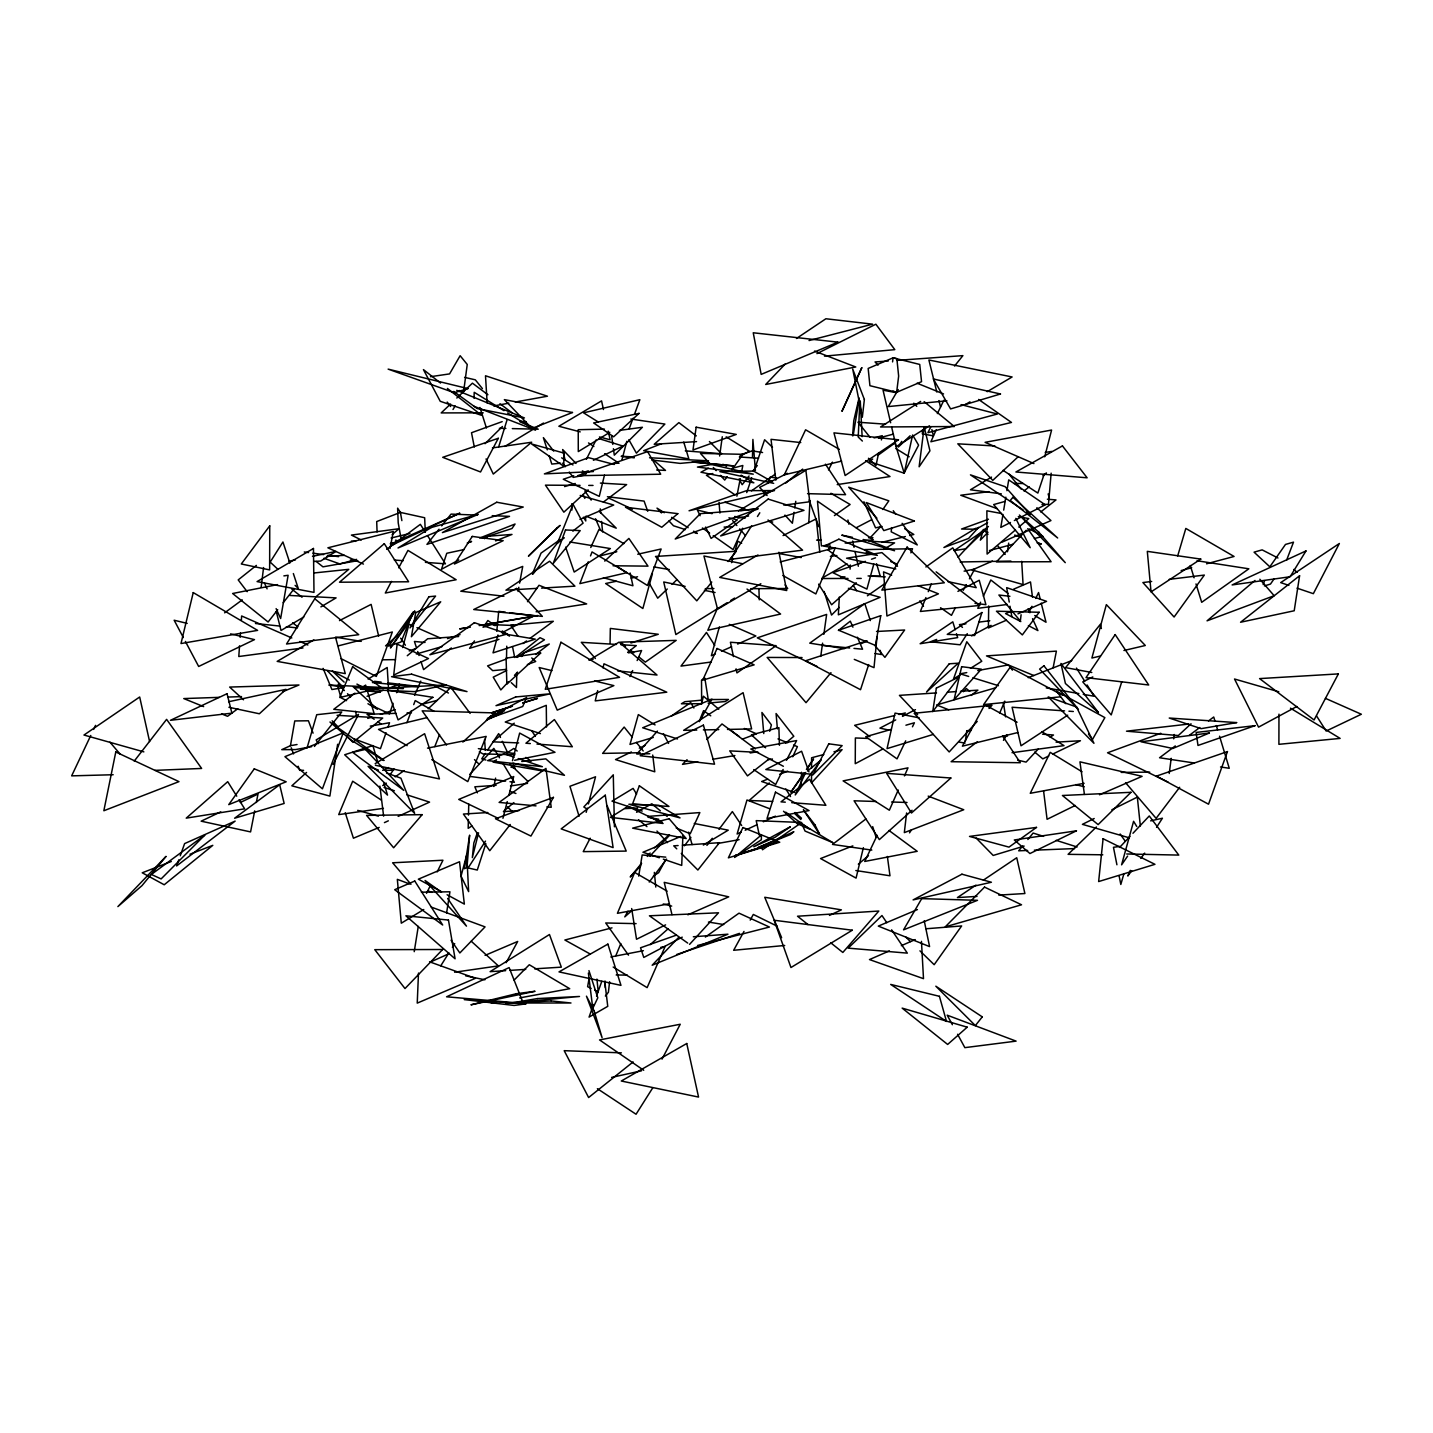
<?xml version="1.0" encoding="UTF-8"?>
<svg xmlns="http://www.w3.org/2000/svg" width="1433" height="1433" viewBox="0 0 1433 1433"><rect width="100%" height="100%" fill="white"/><g stroke="black" fill="none" stroke-linecap="round" stroke-linejoin="round"><path stroke-width="1.5" d="M1278.97 714.153L1278.899 744.318L1340.124 738.407L1290.47 708.189M811.544 772.423L811.508 782.884L842.102 749.638L833.97 751.806M811.562 768.231L811.615 757.77L823.814 754.51M988.698 605.98L988.394 627.994L1006.45 620.184M506.745 646.193L506.494 658.983L487.578 665.879L492.683 670.644L505.903 669.426M610.064 643.31L610.333 628.424L658.284 634.282L630.95 642.987M801.226 785.66L801.513 772.262M516.811 672.668L516.471 687.5L511.276 682.663M468.376 819.515L468.179 828.328L471.887 826.017M468.484 815.108L468.752 804.074M474.018 398.267L474.216 392.302L503.95 410.662M682.896 835.6L681.714 865.407L663.354 859.173M418.49 973.061L417.236 1003.118L475.38 978.327L429.542 961.794M859.854 400.971L858.224 437.011L862.379 441.059M808.803 522.794L809.967 500.726M839.326 597.042L838.359 614.829L880.131 597.31L848.39 588.318M850.074 569.17L850.324 564.978M752.468 457.127L752.898 439.429L755.406 470.436M239.544 645.835L238.792 656.511L303.008 647.949M240.153 637.309L240.439 633.046M241.353 620.238L241.64 615.975L291.813 637.972M922.655 429.649L922.35 433.859L933.402 435.883L931.862 429.578M852.581 435.775L853.799 420.603L859.012 398.105M1051.159 473.177L1048.472 504.291L1041.97 504.595M496.767 631.326L498.72 611.354L505.347 612.178M891.613 527.595L891.201 531.804L917.281 544.934L902.109 523.314M876.996 637.166L874.005 667.635L854.283 659.377M609.598 981.712L608.416 992.227L605.353 996.025M906.605 812.959L904.33 832.627L963.746 809.735L928.19 796.121M892.58 361.904L893.064 357.838L896.843 358.644L898.652 376.073L896.646 392.302L869.921 385.692L868.165 368.442L893.064 357.838L919.735 364.448L921.544 381.68L896.646 392.302L892.92 391.102M1021.102 614.739L1020.332 621.08L998.891 595.017L1009.907 596.289M261.146 587.19L263.582 567.54M1169.238 773.48L1171.191 758.326M1173.699 738.837L1174.254 734.502M1007.471 551.759L1008.671 543.107M719.617 455.999L722.286 436.76M820.733 656.421L822.596 643.148M823.85 634.3L826.644 614.399L757.305 637.846L817.186 666.524M965.34 741.112L966.756 731.009M337.633 744.264L329.877 796.085L291.83 785.821L306.555 772.459M794.061 512.28L792.377 523.242L784.944 515.092M794.742 507.891L795.763 501.317M446.594 912.964L449.944 891.792L421.409 892.186M414.227 951.673L418.275 926.399M638.688 876.1L642.181 854.964L665.772 857.149M853.154 435.686L859.245 398.41M1002.975 514.447L1000.807 527.398L1010.48 522.49M1003.691 510.112L1005.841 497.161M1006.915 490.677L1008.725 479.876L1045.284 504.828L1014.349 520.537M311.678 746.647L295.485 749.584L281.764 749.656L290.451 745.697L294.768 720.942L308.417 720.781L313.075 733.159M589.124 978.399L587.62 986.692L591.166 988.412M518.047 591.489L518.818 587.297M519.606 583.124L522.74 566.411L460.781 591.22L503.914 596.235M390.045 548.517L393.305 531.5L327.888 547.8L363.445 564.083M736.884 496.176L740.27 478.64M741.542 472.066L742.831 465.492L732.12 468.358M1053.13 667.778L1056.39 651.119L986.495 655.902L1033.82 675.534M254.698 810.881L250.578 831.91L201.157 821.181L220.754 811.83M256.346 802.462L257.994 794.061L240.35 802.48M493.848 786.502L495.603 778.101M878.68 452.792L875.975 465.635L868.47 458.255M881.385 439.949L882.28 435.668L874.04 437.907M701.507 704.302L703.406 696.187L718.775 709.192M597.668 690.599L595.232 700.898L666.793 692.193L603.974 663.801L603.006 667.921M863.383 847.655L856.074 878.107L820.572 858.546L852.85 845.882M604.457 475.147L599.281 496.355L563.294 479.249L573.702 475.738M478.55 832.824L472.335 857.633L473.821 842.998L477.386 832.734M1044.711 456.805L1051.589 430.043L985.098 442.331L1033.927 463.576M502.947 818.279L507.246 801.584M508.876 795.333L513.713 776.561L458.739 799.417L498.433 818.458M512.477 760.69L519.66 733.069L555.001 752.289L514.608 760.278M621.85 460.226L626.83 441.257M586.187 812.332L587.279 808.158M588.39 803.967L595.537 776.793L569.94 786.287L579.075 816.255M769.682 731.278L771.402 724.883L761.926 712.47L763.771 733.553M402.619 647.573L409.032 624.179L412.973 625.916M652.427 573.612L642.862 608.506L605.657 583.518L616.28 581.261M497.968 634.962L493.024 652.875L535.243 639.136L502.84 633.708M873.825 564.065L866.893 589.088L832.895 572.698L865.407 561.342M719.366 626.92L711.359 655.723L715.407 653.932M1123.83 874.005L1120.821 884.466L1119.083 875.706M307.092 747.829L316.729 714.709L341.771 711.95L314.418 746.45M731.564 562.65L732.818 558.368M734.699 551.938L737.834 541.226L741.649 543.286M1177.693 555.914L1185.825 528.437L1234.064 556.47L1206.55 563.796M498.684 446.827L506.96 420.191M1121.734 681.875L1111.22 714.924L1082.757 681.875L1092.806 676.931M485.841 843.625L477.279 870.046L468.107 867.95L485.5 841.117M868.685 664.59L860.534 689.703L805.471 660.828L866.929 640.82M1044.12 474.323L1037.85 493.077L1003.082 470.364M393.09 703.298L389.525 713.885L372.311 705.681M396.672 692.712L399.538 684.24L387.34 688.754M746.718 492.594L751.734 477.798M753.883 471.457L764.613 439.734L772.477 447.311M763.753 495.657L765.15 491.555M767.981 483.333L770.112 477.171L776.632 477.923M386.05 732.711L380.444 748.671L354.22 738.909M388.146 726.728L389.543 722.734L370.287 726.119M593.549 1004.497L589.07 1017.108L607.753 1006.342L604.762 981.3M596.54 996.078L601.77 981.354M178.803 859.836L176.617 865.944L235.155 821.091L184.624 843.589L180.253 855.77M629.23 428.574L633.028 418.257M634.55 414.119L639.87 399.682L583.553 412.829L598.116 421.893M406.918 722.716L411.45 710.643M413.725 704.606L415.23 700.576L434.217 711.413M1263.154 584.574L1264.64 580.616M1286.655 560.07L1293.497 542.158L1285.491 544.433L1269.835 566.805L1254.054 552.153L1262.151 549.878L1277.967 557.992M588.229 561.843L579.863 583.625L626.938 572.681L592.044 551.938L590.521 555.897M434.79 746.593L439.537 734.538M925.897 597.597L920.38 611.461L979.796 605.425L936.125 571.857M928.262 591.668L931.396 583.733M910.869 552.851L912.534 548.749L864.457 549.591M615.814 955.757L620.811 943.63M700.235 718.757L703.585 710.643L710.75 715.837M532.36 573.97L541.047 553.12L560.196 539.524L532.933 574.131M999.589 713.312L1004.802 701.131M414.567 695.345L420.765 681.123M717.664 607.807L707.812 630.233L780.591 614.041L747.005 589.053M898.222 790.049L889.356 810.218L843.123 780.878L907.985 767.855L904.438 775.916M1130.297 870.35L1127.807 875.993L1131.712 870.709M629.983 676.555L632.669 670.554M637.13 660.559L641.59 650.546L628.406 652.893M742.67 528.222L733.123 549.609L713.258 535.62M936.215 429.828L930.895 441.758L1011.465 422.448L978.578 399.449M590.772 547.513L599.03 529.332L623.857 543.626M980.566 602.254L977.772 608.326L1007.327 604.457M983.36 596.182L990.812 579.989L1007.972 593.405M792.736 756.767L797.411 746.629L793.524 745.088M805.668 772.459L795.243 794.957L821.252 759.902L807.406 771.061M90.781 735.469L71.65 775.862L113.171 774.734M93.647 729.415L95.563 725.367M877.175 835.332L864.744 861.448L917.21 851.309L889.015 830.495M905.71 740.825L897.04 758.863L865.747 736.705L891.129 729.433M912.463 726.8L914.379 722.787L905.925 725.205M1029.073 612.16L1031.921 606.284M1035.719 598.439L1038.567 592.546L1040.161 598.904M930.734 426.962L927.921 432.694L997.368 414.012L961.041 404.625M937.343 413.6L943.935 400.219M426.532 893.314L430.402 885.54M437.155 871.909L442.958 860.23L392.642 862.791L410.966 884.286M783.117 769.467L775.665 784.496L753.722 769.593M586.437 459.205L596.056 439.949M333.047 764.47L358.483 714.404L316.174 739.912L318.162 743.691M955.417 607.592L951.476 615.348L940.55 607.735M828.489 469.899L832.43 462.16M590.181 838.198L583.231 851.632L626.221 851.095L607.055 805.543M786.43 760.35L796.623 740.574L750.802 749.011L783.367 766.279M662.01 1059.148L680.227 1024.255L599.549 1039.928L643.704 1070.272M391.478 581.386L385.316 593.011L456.16 579.738L407.957 550.397L398.696 567.826M963.173 590.396L966.308 584.61M969.425 578.807L974.637 569.152L964.104 571.14M665.754 859.567L658.643 872.679L653.412 876.047M506.136 962.707L517.689 941.463L485.088 955.363M743.996 931.432L733.66 950.276L784.693 945.475M750.193 920.111L753.31 914.451L777.313 926.255M699.322 721.659L711.95 699.197L642.665 727.767L677.504 738.944M627.976 911.245L624.77 916.887L631.344 911.048M898.24 389.579L888.281 406.578L946.926 400.792M453.007 409.498L455.121 405.897M1003.458 740.342L1006.754 734.824M901.733 441.4L898.33 447.078L910.134 435.757M521.63 656.511L523.815 652.893L549.269 644.008L535.637 654.487M440.755 965.806L448.887 952.873M452.38 947.32L454.709 943.63M751.609 525.804L730.508 559.336L802.57 550.147L768.034 519.964M757.466 516.507L759.812 512.781M652.767 1087.808L636.055 1114.247L597.382 1088.686M804.289 773.408L790.855 792.216L804.003 772.942M807.764 767.981L813.568 758.917L806.403 769.431M1156.556 827.325L1162.414 818.225L1150.645 820.858M967.275 633.673L960.092 644.778L930.465 641.769L936.698 639.44M909.507 832.86L911.513 829.779M474.466 640.909L469.594 648.325L498.971 639.351M484.211 626.078L487.865 620.507L495.066 625.719M830.388 546.385L828.041 549.914L850.056 566.841M485.357 753.436L481.739 758.845L485.894 760.027M487.775 749.835L498.666 733.606L500.475 737.458M390.26 774.501L394.021 768.948M882.853 509.503L888.836 500.834L848.712 487.202L876.889 518.155M1127.61 856.11L1121.591 864.833L1133.593 821.306L1136.763 826.519M527.505 601.699L539.005 585.273L586.67 603.92L536.121 611.766M1274.009 578.986L1270.462 584.073L1264.425 585.918M727.14 476.634L724.722 480.055L720.441 475.362M731.976 469.773L742.867 454.315L700.468 453.401L710.463 464.382M1140.793 858.403L1144.698 853.119M706.917 845.398L712.273 838.287M718.972 829.385L732.353 811.58L741.685 825.533M649.221 882.047L666.578 859.101M1179.664 787.272L1156.109 818.368L1125.532 782.651M684.401 845.792L690.903 837.391M134.236 761.102L166.604 719.366L201.641 768.446L155.015 770.363M510.273 824.494L489.764 850.718L463.396 814.051L487.847 812.547M277.733 609.724L268.114 621.994L232.63 593.495L277.536 584.61M283.215 602.72L294.195 588.712M749.047 475.989L742.169 484.712L739.052 478.998M753.167 470.74L757.287 465.492M439 529.243L426.944 544.379L509.539 516.346L492.218 515.683M441.686 525.875L451.073 514.107L477.046 515.11M711.771 582.049L696.796 600.839L655.508 556.452L736.293 551.275L728.125 561.539M954.539 366.06L962.886 355.635L897.022 360.382M902.485 716.41L905.28 712.935L898.957 714.494M1022.625 845.972L1018.702 850.808L1027.64 850.45M1027.873 839.505L1033.121 833.057L1043.6 836.37M641.626 863.293L630.233 876.978L640.838 865.747M647.322 856.45L650.152 853.029M830.979 672.668L806.027 702.689L767.157 657.442L802.05 657.55M657.442 731.081L636.754 754.045L649.794 753.74M978.632 527.344L968.565 538.468L943.899 547.513L976.267 528.061M689.542 944.401L718.506 912.803L649.436 915.794L687.715 943.093M977.234 721.372L949.183 751.949L914.164 713.276L991.994 705.269L989.039 708.493M958.104 557.186L983.665 529.44L987.964 534.437M469.666 774.536L493.83 748.384L499.544 757.806M1038.173 749.101L1026.1 762.105L1017.627 760.135M508.41 681.821L500.834 689.936L493.221 677.164L506.637 670.519M514.483 675.337L517.51 672.077M870.171 537.751L880.793 526.502M649.919 856.11L669.605 835.224M1026.225 530.264L996.419 561.879L1051.088 561.736L1027.712 528.687M1119.621 847.422L1129.992 836.406M1132.966 833.272L1149.266 815.968L1178.768 855.089L1126.714 853.978M678.203 937.881L652.158 965.233L727.946 934.209L693.339 936.77M785.427 363.803L765.706 384.474L855.77 366.991L814.499 351.067M963.281 691.727L966.344 688.539L969.729 691.387M987.982 532.252L980.315 540.151L983.056 530.515L988.43 526.538M687.052 759.705L682.484 764.362L697.781 761.801M706.809 739.5L722.017 723.952L755.388 748.868M494.367 1000.037L491.34 1003.1L495.693 1002.294M514.107 980.1L529.279 964.749L569.707 988.698L519.642 997.905M839.183 607.431L831.534 615.079L824.172 591.489M485.017 443.711L502.446 426.497M1096.442 826.948L1068.104 854.337L1102.783 854.802M667.259 588.999L657.711 598.188L649.167 583.141M672.041 584.395L676.806 579.81M450.571 403.999L441.185 412.919L483.226 412.829M456.805 398.034L472.424 383.166L487.919 394.738M428.198 708.798L450.893 687.41L470.149 713.401M604.762 561.091L628.89 538.432L647.985 566.142L613.037 565.766M1018.129 456.769L992.764 480.36L957.799 443.818L994.896 445.985M1191.038 723.79L1178.338 735.541L1126.499 731.188L1188.888 724.041M588.175 489.889L563.85 512.172L545.454 485.16L580.06 485.357M462.841 742.061L494.815 712.918L422.18 710.858L446.523 745.053M912.069 810.254L879.343 839.613L854.086 800.796L876.136 801.495M856.289 582.801L831.606 604.762L818.637 584.162M654.433 847.906L669.211 834.776M650.206 944.652L668.118 928.781M385.531 645.907L398.284 634.64M514.25 723.181L492.952 741.828L518.656 742.921M392.176 534.616L398.911 528.741L351.407 535.082L361.259 539.972M769.27 782.937L749.137 800.474L772.656 801.423M1015.442 529.941L987.104 554.069L986.871 510.793L1001.542 513.516M1018.773 527.111L1028.769 518.585L1018.29 516.65M785.642 743.136L793.81 736.257L776.077 713.527L777.403 728.895M858.331 864.189L868.47 855.662M1254.986 580.472L1207.052 620.829L1274.152 595.716L1259.84 579.237M504.076 810.845L513.892 802.587M315.475 597.113L348.774 569.331L313.737 573.003M407.277 655.723L427.697 638.742L458.65 636.521M785.821 483.028L802.677 469.11M1024.022 491L1029.181 486.826M1042.955 475.702L1046.395 472.908M516.435 656.565L540.008 637.703L544.486 639.781L517.134 657.425M633.117 1061.925L588.623 1097.535L564.19 1050.676L621.385 1052.861M256.382 565.39L238.2 579.899L247.175 591.686M1040.788 511.939L1055.996 499.92L1047.38 499.221M769.431 758.648L747.489 775.898L729.737 750.874L758.487 752.397M564.315 537.805L557.491 543.143L573.057 504.309L583.088 523.152L572.842 531.141M451.341 647.949L423.595 669.605L420.98 661.562M627.672 652.355L636.288 645.62L620.901 644.707M838.377 630.466L850.306 621.17L852.94 627.188M971.019 695.489L977.897 690.151L960.45 691.315M865.89 818.977L832.519 844.413L871.819 850.109M355.008 693.142L333.764 709.299L374.156 713.634L365.63 685.081L360.328 689.112M977.431 741.685L951.118 761.711L1020.296 762.732L1002.616 735.935M1175.293 745.93L1159.566 757.752L1194.405 763.019M1189.265 735.398L1199.743 727.516M1208.485 720.942L1213.733 717.002L1215.023 721.265M603.365 502.087L626.633 484.605L600.391 483.082M386.695 549.341L420.353 524.335L425.135 531.858M237.788 708.744L227.56 716.303L221.578 713.885M224.623 612.84L242.249 599.872M522.938 643.578L526.52 640.945M530.085 638.33L553.335 621.277L510.703 625.236L518.047 636.234M872.697 459.079L869.276 461.569L904.044 473.141L918.589 445.161L912.624 435.023L904.223 473.177L894.944 442.994L877.838 455.372M925.897 566.966L952.766 547.836L976.195 587.655L947.858 581.601M705.376 937.057L739.016 913.161L769.431 927.044L697.549 945.493M834.4 515.593L850.109 504.488L830.925 493.274M751.465 490.856L775.181 474.216M382.701 785.606L386.265 783.099M395.203 776.865L404.124 770.614M671.074 716.249L690.688 702.546L693.894 708.009M867.395 595.806L885.039 583.5M771.402 843.571L762.481 849.769L761.586 845.613M774.948 841.081L801.674 822.488L756.194 820.643L759.329 835.206M484.497 538.665L488.151 536.193L511.993 534.437L495.603 540.904M975.963 885.128L957.423 897.577L977.019 896.395M983.378 880.149L1016.731 857.74L1024.9 893.529L998.783 895.106M796.479 338.475L825.892 318.753L872.572 324.163L809.036 340.552M496.481 759.83L493.042 762.105L542.749 771.026M506.852 753.006L513.748 748.474L517.206 751.017M1067.71 715.174L1021.013 745.787L1012.092 707.239L1064.576 710.893M1050.192 737.153L1053.488 735.004L1042.561 734.198M920.649 401.437L880.543 426.98L954.342 426.532L924.142 401.652M961.041 674.244L953.518 678.973L966.791 641.733L981.784 661.258L970.463 668.351M929.462 425.852L896.216 446.648L891.648 427.106M727.015 602.791L675.857 634.55L663.73 581.977L685.135 586.366M730.794 600.427L734.592 598.08M609.795 432.318L578.287 451.592L578.233 429.703L604.439 429.13M368.102 679.063L387.197 667.491L388.558 688.736M375.177 763.646L424.616 733.714L439.465 778.925L375.41 765.258M423.756 909.525L401.294 923.192L397.335 879.343L409.605 883.946M504.774 446.469L543.483 423.057M738.461 511.044L805.865 470.275L809.77 501.765L783.833 505.132M589.393 660.004L619.092 642.127L657.031 675.033L617.641 670.877M991.529 477.099L970.463 489.764L1001.345 493.866M703.352 845.076L728.233 830.173L694.253 823.473M303.814 616.978L281.029 630.466L276.264 611.425M320.902 606.875L336.092 597.883L289.699 595.447M964.23 405.234L969.962 401.849M987.212 391.675L1012.11 376.969L928.889 359.988L936.806 392.033M859.352 563.688L863.06 561.503M883.444 549.466L894.586 542.892L868.917 541.047M760.851 583.715L717.593 609.222L703.943 556.004L742.742 563.76M313.881 639.906L277.178 661.383L345.263 673.617L335.501 637.166L361.241 641.393M758.003 554.947L719.706 577.409L786.717 590.539L778.907 552.242M822.399 577.893L847.01 563.85M987.588 522.687L976.052 529.243L961.525 529.028L988.465 519.23M636.574 812.278L651.818 803.788L660.362 810.827M708.296 468.179L700.97 472.245L753.865 482.831L741.13 475.183M1296.829 706.487L1258.55 727.14L1234.53 679.009L1278.791 691.781M458.793 559.981L441.489 569.277L446.774 553.263L463.987 549.573M971.574 635.822L991.081 625.361M882.746 749.047L855.25 763.699L855.376 737.977L868.237 738.443M487.327 718.399L526.645 697.495L522.723 706.505L487.525 719.008M501.98 632.759L534.079 615.742L509.772 612.733M682.233 937.146L643.793 957.441L640.533 947.786L676.054 935.265M856.217 527.738L871.497 519.785M957.925 591.381L979.241 580.258L985.904 604.672L975.031 603.365M895.732 719.921L879.934 728.125L888.657 730.06M903.614 715.801L915.454 709.64M339.496 620.596L371.129 604.386L378.652 636.073M787.326 473.284L759.651 487.399L767.085 495.549M783.063 535.566L816.237 518.836L819.783 552.189M816.935 353.629L875.868 324.216L894.819 349.652L824.477 356.136M1094.185 818.512L1082.417 824.351L1129.204 837.803M1111.847 809.77L1137.336 797.106L1140.346 825.945M665.593 924.876L636.521 939.26L631.666 908.54M739.733 456.124L749.549 451.323L726.191 436.85M1075.216 805.489L1047.075 819.3L1043.6 791.052M382.683 770.363L388.522 767.551M1048.741 755.997L1042.794 758.863L1034.751 752.092M1052.7 754.08L1080.446 740.736L1056.085 742.169M593.405 460.262L622.979 446.075L599.012 438.641M631.38 751.967L615.545 759.58L654.774 771.796L652.714 755.048M639.297 748.169L645.244 745.321M390.654 545.955L394.559 544.092L390.242 543.788M486.378 720.226L502.499 712.649M741.148 832.125L737.117 834.006L746.987 799.99L769.324 808.606M745.178 830.244L757.287 824.602M763.341 821.79L775.45 816.147M829.438 915.418L841.386 909.848L764.738 897.273L781.63 937.701M384.42 822.614L388.343 820.822M398.159 816.38L429.56 802.122L406.793 794.778M430.975 961.776L448.78 953.805M721.48 651.227L731.582 646.749M737.655 644.062L755.872 635.983L729.272 624.34M1002.007 542.176L1050.962 520.573L1036.829 507.766M687.858 914.809L728.716 896.843L664.213 882.352L671.987 914.648M992.442 561.091L972.093 569.994L1023.072 584.574L1021.693 561.306M1017.949 613.843L1046.556 601.341L1006.665 587.655L1009.244 602.075M889.374 950.885L869.491 959.573L923.497 978.667L921.455 941.356M901.321 945.673L915.257 939.582M1099.505 794.778L1142.101 776.346L1079.945 761.837L1084.423 794.401M1013.615 589.178L1030.506 581.959L1032.494 597.221M579.953 519.391L613.718 505.025L580.204 495.442M1011.232 611.21L1005.59 613.593L1020.798 621.6M917.425 909.561L878.304 926.112L929.587 946.604L924.231 920.756M379.19 827.414L353.432 838.215L345.228 812.726M680.89 836.424L642.969 852.241L659.287 857.776M282.552 691.799L298.978 684.992L229.656 687.07L243.52 699.788M860.785 643.739L866.875 641.285M767.658 779.14L761.657 781.522L794.831 792.521M779.642 774.357L787.648 771.151M471.421 541.334L467.265 542.982L471.529 541.62M479.733 538.038L515.056 524.012L511.957 528.526L482.169 538.163M1028.231 677.684L1071.777 660.577M661.759 443.621L643.65 450.678L688.843 458.936L683.756 442.098M171.297 861.484L142.243 872.787L164.204 884.77L212.8 845.345L189.98 854.229M490.444 716.07L504.541 710.768M742.384 739.141L756.481 733.839L744.39 728.466M367.045 696.295L383.292 690.258M527.362 664.572L535.727 661.473L531.733 657.962M1160.766 733.266L1107.566 752.773L1168.128 782.131M502.177 421.624L471.511 432.73L474.305 447.006M409.211 650.958L415.463 648.701M871.497 559.228L875.563 557.795M741.667 454.422L752.2 450.876M676.591 954.539L739.464 933.367M582.049 472.944L588.3 470.83M447.49 638.616L460.029 634.604M483.028 627.26L491.394 624.591L513.605 625.505M367.744 718.399L371.971 717.055M380.39 714.368L395.15 709.657M512.423 706.254L491.573 712.81L512.315 706.093M522.848 702.976L537.447 698.39L522.794 702.886M933.331 734.395L887.045 748.617L895.052 713.115L919.126 717.826M653.287 737.44L629.983 744.461L638.33 714.601L655.078 724.919M1024.147 846.079L993.194 855.447L976.249 838.144M564.566 486.593L575.278 483.476M995.738 687.768L936.609 704.964L948.807 709.801M416.322 654.021L442.134 646.57M1005.25 501.353L993.66 504.577L1030.202 547.693L1015.818 518.388M356.62 559.372L339.836 563.921L323.948 558.279M712.828 473.535L706.397 475.254L735.093 494.94M989.433 550.523L1012.952 544.271M1034.321 538.575L1042.866 536.3L1029.288 528.902M1181.15 570.567L1191.719 567.737M878.68 437.996L893.422 434.109M338.403 645.835L392.32 632.007L376.306 676.43L340.982 658.625M780.197 561.933L835.296 547.746L815.843 593.943L782.83 575.511M611.998 927.85L564.871 940.012L590.199 954.02M422.09 704.266L437.065 700.415M599.979 555.932L616.799 551.723M882.173 542.229L905.369 536.551M909.597 535.512L913.806 534.473L904.725 528.759M894.729 715.515L854.659 725.331L869.921 736.687M1017.663 732.585L962.403 746.163L984.74 704.678L1017.09 722.232M427.124 717.575L378.527 729.397L407.133 745.644M391.102 538.002L409.892 533.47M841.583 461.104L784.299 474.842L805.597 429.793L839.326 449.353M1100.437 656.027L1091.892 658.034L1106.348 604.619L1145.307 645.495L1123.938 650.51M637.739 554.231L661.15 548.982L647.447 585.488L617.354 566.787M611.622 1077.401L641.5 1070.809M228.599 701.758L285.955 689.345L259.373 713.777L228.922 707.293M631.165 578.108L637.542 576.765M289.018 561.234L295.413 559.891M312.484 556.326L335.931 551.436L320.687 561.055L314.006 561.431M882.065 526.484L875.545 527.828L863.902 501.729M737.834 518.173L748.599 515.987M585.954 474.86L573.218 477.386L569.241 472.066M427.5 748.133L486.199 736.401L467.785 781.612L431.781 759.58M610.834 956.957L643.417 950.688M660.792 947.338L665.127 946.496L647.125 987.624L613.181 967.042M1084.118 783.314L1030.273 793.291L1050.228 752.361L1082.058 771.778M966.756 672.596L960.164 673.797L968.672 676.448M977.718 670.572L1008.402 664.912L1012.415 670.142M669.175 903.811L617.408 913.323L634.694 872.464L667.115 891.147M493.812 405.915L508.84 403.192M515.271 402.028L547.442 396.207L485.5 375.768L487.13 402.906M290.451 745.697L297.043 744.515M588.838 659.95L593.226 659.162M717.646 843.5L739.123 839.666M357.838 560.661L322.962 566.841L316.156 561.431M468.322 627.421L459.671 628.89L470.382 627.152M479.141 625.558L537.554 615.563L481.076 625.415M713.061 759.221L734.878 755.549M750.176 752.97L756.714 751.859M1003.172 736.741L1007.524 736.043M768.178 759.687L772.459 759.006M837.212 484.605L890 476.544L865.657 460.656M510.47 785.983L527.541 783.367M1045.23 452.398L1051.786 451.431M430.491 376.7L449.568 373.906L460.136 355.706L467.248 364.466L463.629 391.549L459.259 390.564M492.45 447.902L531.697 442.224L493.292 474.054L486.056 458.936M454.619 972.219L498.362 965.896L471.242 941.23M283.877 575.887L288.123 575.278L280.635 618.537L276.121 608.631M383.435 808.355L338.707 814.607L352.679 781.218L381.25 800.08M619.378 430.402L642.396 427.267L614.309 455.157L613.414 448.708M1012.038 752.701L1064.003 745.626L1041.773 731.618M1119.746 846.437L1113.459 847.297L1116.916 864.78M711.252 662.01L681.015 666.094L706.469 632.437L714.762 645.423M740.628 510.757L757.914 508.518M988.895 491.662L960.737 495.245L997.153 508.679M965.949 623.785L959.447 624.609L962.474 627.403M978.954 622.119L989.791 620.74M830.423 556.344L836.872 555.538M1151.666 581.476L1142.907 582.55L1174.093 617.014L1204.329 575.081L1169.221 579.344M830.065 544.916L821.414 545.955L817.491 501.174L873.306 539.739L845.201 543.107M350.404 560.016L354.685 559.515M521.719 761.496L545.812 758.863L564.477 775.307L512.924 763.18M560.572 463.181L551.777 464.077L549.197 455.945M1060.456 696.832L983.611 704.588L1010.086 667.366L1062.892 695.363M609.813 463.898L618.519 463.092M701.865 700.146L684.849 701.704L681.409 703.782L701.651 703.693L701.525 680.048L704.839 678.131L708.242 699.555L728.466 699.465L725.313 701.525L708.099 703.101M966.953 730.723L971.234 730.382M926.076 928.763L961.633 925.951L934.173 964.696L919.95 950.849M888.245 361.009L875.061 361.958L878.053 365.128M496.123 785.302L474.825 786.807L477.386 792.825M678.096 845.542L673.743 845.846L676.77 848.855M682.448 845.237L719.438 842.676L697.871 870.028L681.284 853.387M936.483 692.909L899.44 695.363L917.622 714.673M947.374 692.193L956.098 691.602M505.688 970.66L490.104 971.646L549.466 934.513L561.342 967.15L534.634 968.833M510.148 970.374L525.732 969.389M696.563 441.615L654.218 444.266L678.866 422.61L696.295 435.883M326.599 556.452L344.296 555.341M503.413 811.597L518.997 810.63M537.088 588.354L505.939 590.181L549.609 561.217L574.92 586.151L541.549 588.103M876.548 631.487L904.617 630.018L884.913 657.371L874.954 645.602M593.423 471.547L544.379 473.893L588.551 457.664L614.255 464.489M624.967 808.624L637.667 808.033M724.077 527.093L732.729 526.735M1034.357 850.181L1074.589 848.587M816.577 540.134L820.948 539.972M219.303 697.352L183.764 698.57L203.665 706.63M228.187 697.065L241.514 696.599M395.938 713.329L367.045 714.333L374.174 719.259M407.044 712.953L411.486 712.81M868.505 537.769L872.948 537.662M840.58 576.962L844.986 576.872M871.407 576.317L880.22 576.12L876.584 563.724M696.796 730.06L683.648 730.328L743.1 692.676L751.626 728.931L727.498 729.433M703.388 729.916L718.739 729.612M705.287 588.658L713.903 588.515M640.175 752.719L602.63 753.4L624.161 727.068L632.329 737.296M960.2 561.969L1010.91 561.091M384.886 770.327L393.627 770.202M382.504 659.807L395.454 659.628M1121.197 772.405L1149.732 772.118M750.749 588.676L787.666 588.497L785.033 584.951M821.682 578.52L848.031 578.448M856.827 578.43L861.215 578.413M303.599 770.327L299.712 770.327L298.171 766.225M588.712 485.411L593.029 485.429M616.19 974.995L627.278 975.103M1014.206 483.405L1023.055 483.512M354.99 687.768L403.389 688.556M636.109 923.64L605.729 922.977L628.496 955.148M499.365 428.306L505.849 428.449M512.315 428.61L538.217 429.201L519.928 421.821M807.549 493.651L845.56 494.672L825.444 464.167M514.931 754.743L483.011 753.919L479.321 751.877M891.577 801.996L907.017 802.48M648.235 804.952L628.908 804.271L680.03 817.903L658.965 805.328L654.666 805.167M403.425 688.377L328.891 685.046L344.063 687.07M656.654 469.97L665.503 470.418L653.358 459.903M634.264 456.948L621.17 456.267L634.264 457.844M649.561 457.754L708.511 460.817L680.084 463.378L651.728 459.957M868.076 575.923L885.272 576.872M616.495 644.438L581.314 642.324L595.394 658.535M337.077 715.3L382.701 718.058L352.984 742.366L347.037 736.204M739.338 456.984L758.505 458.238M1068.946 711.198L1073.317 711.502M885.558 424.168L857.973 422.216L869.974 437.19M351.354 541.029L355.671 541.334M394.308 560.034L403.192 560.697M425.422 562.345L445.412 563.832L427.518 535.62M530.335 743.566L525.929 743.225L554.392 719.581L572.34 746.754L536.981 744.067M785.284 802.175L781.021 801.853L809.555 779.319L825.874 805.292L791.697 802.659M519.857 421.212L526.305 421.714M685.314 450.858L721.641 453.777L709.407 441.525M518.961 1003.028L446.577 996.795L509.127 967.597L522.561 1001.416M365.666 690.831L380.408 692.193M693.626 462.142L733.374 465.886L692.211 461.892M425.046 642.45L414.424 641.465L416.376 647.483M372.455 682.556L418.83 686.891M536.014 805.865L499.114 802.426L545.955 768.41L551.221 807.281L546.869 806.869M821.772 645.28L849.697 647.985M853.978 648.397L862.576 649.221L857.328 637.201M809.717 774.053L765.813 769.539L801.602 751.232L808.982 771.975M255.486 623.498L279.74 626.06M286.349 626.758L297.365 627.923M800.76 442.564L771.026 439.34L775.862 480.127M374.479 681.32L381.124 682.09M387.77 682.878L418.776 686.479M607.413 496.732L644.098 501.102L647.734 511.294M470.364 776.471L505.58 781.146M509.987 781.719L514.393 782.311L502.965 763.467M478.371 748.653L514.841 753.561M304.28 551.974L308.579 552.565M312.86 553.156L323.589 554.607M327.888 555.198L338.6 556.667M391.155 542.82L395.347 543.412M734.663 516.489L745.25 518.029M768.5 521.415L772.727 522.024M630.842 419.027L664.876 424.061L636.413 453.15L628.872 439.77M1220.54 766.96L1229.263 768.285L1219.555 736.222M855.841 870.53L889.983 875.778L887.367 856.468M1197.039 560.751L1248.842 568.811L1201.696 602.308L1196 583.93M844.539 648.683L809.752 643.148L864.798 603.598L870.368 620.579M874.972 653.502L881.492 654.541L880.095 650.295M754.277 451.198L762.571 452.541M569.868 541.979L610.386 548.57L574.203 572.054L565.623 547.155M708.421 922.064L723.701 924.536M653.896 566.931L669.336 569.546M1046.251 687.894L1078.888 693.572M1083.241 694.342L1094.113 696.241L1087.056 684.974M959.429 742.115L965.054 743.118M779.57 553.64L801.226 557.562M895.965 392.606L883.05 390.188L890.645 422.771M1091.785 672.489L1065.597 667.617L1100.329 624.322L1101.386 628.514M647.985 817.24L658.84 819.264M852.438 537.321L841.78 535.136L894.568 550.756L869.526 540.814L863.114 539.507M704.391 590.324L715.085 592.51M465.671 975.837L484.927 979.796M773.677 483.333L719.85 471.618L753.543 471.063L772.118 481.685M895.804 568.955L846.581 558.225L881.922 552.619L897.542 566.268M395.49 540.187L399.556 541.083M464.597 377.363L475.326 379.835L482.419 388.612M187.186 623.391L174.163 620.238L183.352 637.578M230.606 633.87L254.483 639.62L198.668 666.47L185.394 641.429M551.992 670.644L539.184 667.545L557.24 710.141L613.861 685.619L594.659 680.962M712.094 513.659L697.369 510.041L700.128 515.719M728.931 517.797L737.332 519.874L711.108 538.396L705.609 527.057M663.264 903.954L671.683 906.104M1075.735 784.585L1084.226 786.771M580.222 431.888L558.87 426.264L601.555 400.882L603.472 409.533M599.46 436.958L610.136 439.77L608.237 431.136M1037.187 542.946L1041.361 544.056L1037.617 542.749M603.436 577.732L632.938 585.757L630.108 572.985M357.695 810.379L378.437 816.147M510.847 767.049L515.02 768.213L513.193 764.362M143.855 751.877L83.974 735.039L139.682 696.993L149.587 741.56M972.935 677.773L998.443 685.691M1056.175 840.347L1077.114 846.993M1014.654 535.1L1020.511 536.981M384.026 787.434L394.38 790.765M685.386 529.601L673.474 525.75L668.978 520.949M693.321 532.18L697.298 533.452L693.626 531.159M540.402 733.606L505.258 722.017L546.278 705.323L546.51 726.997M642.199 811.078L612.016 801.154L633.099 788.401L636.592 794.097M360.238 687.446L368.281 690.115L356.924 684.096M724.919 502.195L745.178 509.02M514.178 757.197L504.111 753.812L487.614 760.601L542.373 766.691L518.209 758.559M1288.858 585.38L1280.69 582.622L1339.371 543.483L1313.345 593.674L1297.008 588.139M378.348 770.04L368.084 766.333L414.656 813.389L400.935 778.191L386.57 772.996M509.754 791.249L515.916 793.488M431.297 907.107L485.053 926.882L459.85 952.963L451.055 940.209M428.001 890.86L432.085 892.401M473.768 406.22L535.53 430.187L507.658 412.973M866.213 552.063L870.297 553.64M890.735 561.593L896.861 563.975M586.079 516.202L616.244 528.168L599.066 511.115M891.666 575.135L883.534 571.874L886.937 616.029L938.418 593.835L918.087 585.703M777.994 738.891L787.702 742.76M917.084 383.202L943.541 393.932M456.715 390.331L524.442 417.952L477.171 408.548L453.67 391.406M662.171 822.184L648.146 816.38L699.859 812.583L690.24 833.773L676.215 827.987M299.837 641.482L307.862 645.011M416.931 627.672L440.594 638.115M1325.418 698.337L1361.35 714.243L1326.17 731.045L1316.605 716.016M609.132 498.29L632.419 509.217M594.713 990.149L598.26 991.887L596.916 979.097M346.571 700.63L341.018 697.835L337.776 686.407M435.041 686.067L448.439 693.035M1028.392 625.594L1037.904 630.592L1032.548 618.68M349.365 680.084L332.331 671.056L344.153 682.126M441.346 891.648L418.364 879.181L459.527 861.752L464.346 904.098L447.096 894.747M367.941 703.728L377.381 709.263L353.109 686.712M1034.716 615.527L1046.018 622.244L1041.218 603.15M722.913 464.274L726.567 466.459M895.84 448.547L909.167 456.769M383.757 760.511L350.386 739.625L329.966 722.017L383.883 760.278M664.321 512.727L656.995 508.124L661.491 512.924M671.647 517.331L688.127 527.702M561.664 457.844L572.985 464.955M582.407 470.866L586.187 473.248M587.423 809.323L583.822 806.994L613.288 774.805L614.435 826.787M1023.019 509.861L970.446 474.86L1005.07 486.647L1030.255 514.68L1026.637 512.262M588.515 442.94L593.871 446.523M604.619 453.688L618.949 463.235M377.721 721.713L381.285 724.184M702.421 527.989L709.64 533.076M785.696 812.171L810.003 829.295L797.106 823.581L783.511 811.257M441.489 892.15L425.082 880.489L466.477 926.148L447.651 898.437M502.266 630.932L509.467 636.145M730.418 730.131L739.356 736.616M525.857 757.394L531.052 761.228M499.956 403.748L511.993 412.758M292.654 622.818L297.849 626.812M440.54 383.059L423.434 369.607L440.236 401.294L481.595 415.355L447.383 388.433M291.813 589.106L302.023 597.239M807.997 924.59L797.536 916.224L878.805 911.048L842.837 952.461L830.638 942.717M625.522 646.14L620.561 642.145L676.197 640.372L645.316 662.136L638.724 656.816M630.466 650.134L633.762 652.803M638.491 819.712L646.946 826.644M663.784 813.639L667.205 816.47M795.1 812.511L801.423 818.136L800.76 819.497L794.634 813.478M765.652 747.793L751.411 734.878L778.889 727.624L779.427 745.267M1293.892 569.403L1297.098 572.322M277.966 569.367L270.174 562.094L282.928 541.996L289.878 563.026M295.091 585.363L298.207 588.282L293.353 573.558M509.682 763.861L528.15 781.576M905.728 937.021L910.474 941.624M507.407 806.815L512.029 811.311M474.502 759.615L479.177 764.362M338.224 684.186L344.404 690.545M347.502 693.733L350.583 696.904M332.151 720.799L338.116 726.961M576.048 463.45L562.65 449.532L565.014 459.742M327.333 670.68L343.329 687.625L331.919 689.524L323.106 668.369M913.788 403.175L916.762 406.345M713.312 467.516L716.16 470.651M656.941 831.05L667.438 842.622M997.995 546.098L1005.178 554.428M109.929 742.169L119.978 753.937M732.603 520.555L736.867 525.553M739.715 528.884L745.393 535.566M1008.957 474.036L1021.084 489.047M636.413 742.419L643.22 750.946M447.203 402.082L450.678 406.524M553.729 451.144L543.376 437.638L547.263 449.837M1065.865 703.693L1056.551 691.172L1104.861 717.611L1092.501 739.464L1088.507 734.108M562.632 463.164L565.265 466.728M1120.122 833.988L1125.174 841.081M893.261 510.703L895.786 514.304M584.843 490.964L591.166 500.117M886.794 922.691L881.958 915.526L848.175 948.144L907.322 953.124L891.613 929.838M400.649 638.169L405.396 645.244M919.861 600.749L923.479 606.338M531.84 730.848L535.369 736.419M1076.47 668.083L1084.709 681.212M853.226 585.345L856.558 590.665M583.428 517.206L585.775 520.967L585.416 516.525M236.75 796.175L227.722 781.684L186.236 818.136L244.649 808.839L239.006 799.793M785.839 788.956L790.514 796.569M952.39 1024.72L947.195 1015.173L1016.104 1041.128L964.857 1047.648L957.584 1034.268M663.461 733.66L668.566 743.405M582.998 494.51L584.861 498.397M502.302 741.291L507.748 752.827M264.388 582.909L267.093 588.838M1028.088 608.774L1029.879 612.733M595.519 518.746L600.552 530.335M291.221 747.757L293.532 753.901M809.09 499.992L818.691 526.699M588.945 970.625L597.812 997.798L592.778 1008.366L588.39 973.061M417.702 651.513L419.009 655.526M872.697 826.626L875.975 836.926M479.948 407.474L486.432 428.001M1190.304 565.533L1194.101 577.804M955.238 629.714L952.802 621.832L920.129 643.739L957.674 637.595L956.456 633.655M1216.312 725.546L1217.602 729.827M377.757 762.087L372.867 745.59L344.672 754.761L387.519 795.1L383.847 782.723M1048.132 493.919L1049.332 497.968M688.628 832.161L692.067 844.592M938.92 400.577L940.514 406.99M847.924 520.018L848.873 524.227M852.653 541.029L854.068 547.334M855.017 551.544L858.331 566.25M733.463 656.565L730.418 642.253L776.131 645.674L736.938 672.919L736.06 668.835M512.512 646.605L514.716 657.514M401.204 539.453L398.213 522.848L397.622 508.16L400.398 512.405L401.867 520.627M1009.978 606.195L1011.823 616.512M1003.369 702.475L1005.608 716.858M355.671 711.323L356.602 717.593M611.622 435.829L612.822 444.409M379.888 786.09L383.632 816.165M600.266 508.84L600.696 513.032M601.555 521.433L602.63 531.93M654.344 872.392L655.777 887.063M719.026 502.284L719.903 513.05M484.551 739.41L485.339 750.373M860.284 401.15L862.147 436.635M425.314 532.288L424.652 517.743L400.398 512.405L376.7 521.558L377.076 531.965M758.917 588.873L759.275 599.836M605.192 981.229L605.263 987.57M571.892 503.664L571.928 510.041M269.744 525.839L269.637 569.904L241.299 563.993L269.744 525.839M761.389 834.973L761.371 839.756L734.574 857.471L761.389 834.973M469.612 835.367L466.979 867.484L464.435 868.703L469.612 835.367M1103.088 838.735L1098.645 881.564L1154.944 864.314L1103.088 838.735M397.12 644.098L393.717 675.086L428.467 658.535L397.12 644.098M864.368 399.502L862.326 417.254L852.725 369.141L864.368 399.502M924.178 426.855L919.126 466.782L929.945 450.822L924.178 426.855M696.151 427.195L692.999 449.98L736.275 434.414L696.151 427.195M936.358 688.091L932.74 711.574L959.322 676.77L936.358 688.091M1299.588 575.744L1294.214 610.763L1240.566 622.244L1299.588 575.744M415.695 612.643L411.378 636.736L440.719 601.788L415.695 612.643M880.758 615.671L875.42 645.423L838.645 630.233L880.758 615.671M115.786 751.985L103.839 810.756L178.964 781.63L115.786 751.985M961.65 666.685L954.091 699.662L981.336 669.175L961.65 666.685M193.24 592.599L180.988 643.542L257.6 630.377L193.24 592.599M466.782 854.587L461.032 876.19L468.627 891.613L466.782 854.587M981.927 612.518L974.655 635.482L947.249 634.371L981.927 612.518M775.486 792.162L767.031 818.458L809.054 810.576L775.486 792.162M560.948 642.253L545.256 689.291L619.54 677.325L560.948 642.253M1227.454 751.573L1208.538 804.2L1156.431 776.113L1227.454 751.573M565.498 529.959L553.299 563.312L580.204 530.622L565.498 529.959M343.221 732.854L322.425 788.813L284.934 756.66L343.221 732.854M639.369 785.786L632.526 804.02L668.978 806.457L639.369 785.786M413.026 612.285L401.043 641.984L388.648 646.14L413.026 612.285M352.625 666.739L339.764 697.495L381.447 687.697L352.625 666.739M861.788 367.726L842.049 411.11L861.788 367.726M717.073 648.486L702.707 680.156L754.134 664.858L717.073 648.486M742.939 827.522L728.376 857.83L779.749 842.228L742.939 827.522M828.776 743.817L812.726 775.002L842.138 745.626L828.776 743.817M498.29 438.301L480.539 471.976L442.725 457.324L498.29 438.301M1338.368 673.904L1314.079 719.975L1259.589 678.597L1338.368 673.904M414.746 611.174L406.041 626.508L390.439 647.967L414.746 611.174M553.46 797.375L530.926 836.066L495.496 818.762L553.46 797.375M921.706 898.634L903.56 929.838L977.503 900.318L921.706 898.634M907.107 547.101L881.85 590.091L944.311 582.783L907.107 547.101M428.897 596.755L410.017 627.905L435.578 596.074L428.897 596.755M1305.982 550.935L1290.13 576.747L1232.111 584.933L1305.982 550.935M314.776 598.761L286.546 644.008L358.734 634.676L314.776 598.761M472.263 536.408L454.44 564.029L503.18 540.653L472.263 536.408M1115.179 634.604L1086.017 677.63L1148.693 684.992L1115.179 634.604M254.268 768.84L228.743 804.63L286.188 781.791L254.268 768.84M1039.176 612.267L1022.338 634.909L996.454 611.21L1039.176 612.267M982.268 1016.875L975.354 1025.598L935.821 986.191L982.268 1016.875M949.237 663.801L926.56 692.014L958.247 663.192L949.237 663.801M165.941 856.468L142.01 885.612L117.882 906.605L165.941 856.468M1012.97 497.269L1010.229 500.475L1057.661 537.984L1012.97 497.269M422.162 814.661L393.627 847.763L366.597 815.395L422.162 814.661M442.636 949.506L405.002 988.555L374.783 949.667L442.636 949.506M700.343 513.659L675.23 539.023L757.95 509.002L700.343 513.659M984.543 887.117L945.207 926.882L1021.532 904.778L984.543 887.117M204.686 835.188L161.123 878.913L151.343 874.452L204.686 835.188M556.631 528.293L528.437 556.147L560.106 525.409L556.631 528.293M1130.995 792.306L1098.126 824.602L1062.426 795.494L1130.995 792.306M987.015 528.437L965.77 548.785L954.127 550.63L987.015 528.437M639.064 413.385L613.646 436.796L593.638 422.95L639.064 413.385M540.653 653.09L506.852 684.168L506.1 658.123L540.653 653.09M950.867 778.012L911.46 813.013L886.651 773.354L950.867 778.012M967.221 1027.174L947.643 1044.442L902.145 1008.115L967.221 1027.174M384.295 543.68L339.514 582.21L408.62 581.78L384.295 543.68M677.809 513.659L661.777 527.254L625.522 507.246L677.809 513.659M793.685 831.839L790.497 834.508L758.2 847.566L793.685 831.839M768.16 499.078L720.638 535.942L804.003 510.345L768.16 499.078M605.281 795.19L561.163 828.883L613.109 847.602L605.281 795.19M1043.94 665.808L1039.606 669.104L1078.44 709.46L1043.94 665.808M279.686 784.729L234.618 818.225L284.146 803.465L279.686 784.729M474.395 622.674L429.864 654.791L507.515 633.959L474.395 622.674M1036.525 827.396L1008.993 847.118L969.514 836.424L1036.525 827.396M790.282 826.823L774.984 837.338L753.776 846.724L790.282 826.823M898.455 439.806L845.13 475.523L833.952 432.856L898.455 439.806M1200.782 559.103L1151.039 591.901L1147.314 551.365L1200.782 559.103M432.891 697.334L398.105 719.921L387.519 690.169L432.891 697.334M627.905 806.385L610.494 817.383L663.085 823.473L627.905 806.385M431.315 527.505L398.016 547.979L478.317 514.34L431.315 527.505M852.295 930.214L790.962 967.526L774.16 920.255L852.295 930.214M313.469 548.463L257.08 581.583L313.988 592.384L313.469 548.463M686.747 1043.511L621.295 1081.019L698.552 1097.069L686.747 1043.511M607.879 944.114L559.013 971.896L620.973 985.367L607.879 944.114M1062.444 445.914L1015.907 471.994L1087.128 477.798L1062.444 445.914M496.749 502.249L442.385 532.61L523.242 507.049L496.749 502.249M961.919 874.202L913.09 899.906L991.403 882.244L961.919 874.202M516.65 588.444L473.714 609.527L542.355 616.387L516.65 588.444M1076.452 830.818L1029.951 853.549L1014.313 839.971L1076.452 830.818M703.406 725.134L640.193 755.728L714.548 764.183L703.406 725.134M459.653 513.229L395.114 543.644L391.549 543.698L459.653 513.229M838.878 539.202L824.118 546.152L877.39 555.377L838.878 539.202M227.041 693.715L170.473 720.297L231.895 713.15L227.041 693.715M515.647 696.957L495.997 705.663L550.272 693.787L515.647 696.957M414.764 881.026L394.702 889.714L442.69 925.019L414.764 881.026M1209.38 732.98L1172.821 748.474L1141.008 741.775L1209.38 732.98M837.929 342.147L761.174 374.389L753.239 332.778L837.929 342.147M572.484 412.489L532.019 428.503L504.362 399.628L572.484 412.489M746.683 490.605L689.058 510.775L774.501 490.588L746.683 490.605M1255.075 725.653L1197.988 745.465L1196.107 732.442L1255.075 725.653M647.626 451.628L577.553 475.72L660.703 474.216L647.626 451.628M760.995 847.172L735.165 855.555L776.435 842.443L760.995 847.172M914.397 521.021L883.821 530.604L866.266 502.553L914.397 521.021M467.892 388.594L454.333 392.749L388.128 369.123L467.892 388.594M1000.485 393.985L950.598 408.924L933.331 378.975L1000.485 393.985M669.121 818.727L632.616 828.149L686.192 838.556L669.121 818.727M516.346 993.714L470.938 1004.82L535.046 991.278L516.346 993.714M365.397 749.423L352.643 752.343L403.784 790.389L365.397 749.423M445.77 684.938L414.495 691.637L360.794 689.291L445.77 684.938M711.449 464.507L697.441 467.068L753.274 474.162L711.449 464.507M1236.607 722.608L1201.123 728.645L1169.238 718.04L1236.607 722.608M537.447 998.568L512.298 1002.813L579.505 996.472L537.447 998.568M525.804 1003.888L514.107 1005.447L464.22 999.607L525.804 1003.888M411.611 674.173L391.549 676.698L467.015 691.602L411.611 674.173M551.275 1000.95L505.634 1003.01L570.979 1002.993L551.275 1000.95M448.457 920.058L405.897 915.812L455.085 958.802L448.457 920.058M939.421 996.311L890.681 984.417L946.514 1021.442L939.421 996.311M563.778 453.043L531.589 443.961L563.85 466.334L563.778 453.043M1076.523 706.988L1048.222 696.904L1093.952 743.315L1076.523 706.988M832.663 842.568L805.059 831.068L801.853 824.029L832.663 842.568M1098.395 712.506L1065.418 683.523L1060.939 663.461L1098.395 712.506M1038.818 532.18L1019.382 515.038L1065.274 562.667L1038.818 532.18M814.911 824.835L803.358 809.788L819.551 834.113L814.911 824.835M594.104 1010.802L586.455 996.168L602.093 1037.635L594.104 1010.802"/></g></svg>
